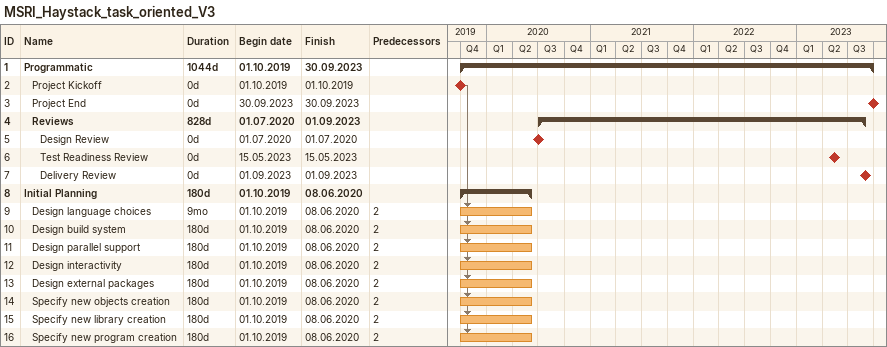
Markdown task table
MSRI_Haystack_task_oriented_V3

| ID | Level | Task | Duration | Start | Finish | Predecessors |
|---|---|---|---|---|---|---|
| 1 | 1 | **Programmatic** | 1044d | 2019-10-01 | 2023-09-30 |  |
| 2 | 2 | Project Kickoff | 0d | 2019-10-01 | 2019-10-01 |  |
| 3 | 2 | Project End | 0d | 2023-09-30 | 2023-09-30 |  |
| 4 | 2 | **Reviews** | 828d | 2020-07-01 | 2023-09-01 |  |
| 5 | 3 | Design Review | 0d | 2020-07-01 | 2020-07-01 |  |
| 6 | 3 | Test Readiness Review | 0d | 2023-05-15 | 2023-05-15 |  |
| 7 | 3 | Delivery Review | 0d | 2023-09-01 | 2023-09-01 |  |
| 8 | 1 | **Initial Planning** | 180d | 2019-10-01 | 2020-06-08 |  |
| 9 | 2 | Design language choices | 9mo | 2019-10-01 | 2020-06-08 | 2 |
| 10 | 2 | Design build system | 180d | 2019-10-01 | 2020-06-08 | 2 |
| 11 | 2 | Design parallel support | 180d | 2019-10-01 | 2020-06-08 | 2 |
| 12 | 2 | Design interactivity | 180d | 2019-10-01 | 2020-06-08 | 2 |
| 13 | 2 | Design external packages | 180d | 2019-10-01 | 2020-06-08 | 2 |
| 14 | 2 | Specify new objects creation | 180d | 2019-10-01 | 2020-06-08 | 2 |
| 15 | 2 | Specify new library creation | 180d | 2019-10-01 | 2020-06-08 | 2 |
| 16 | 2 | Specify new program creation | 180d | 2019-10-01 | 2020-06-08 | 2 |
